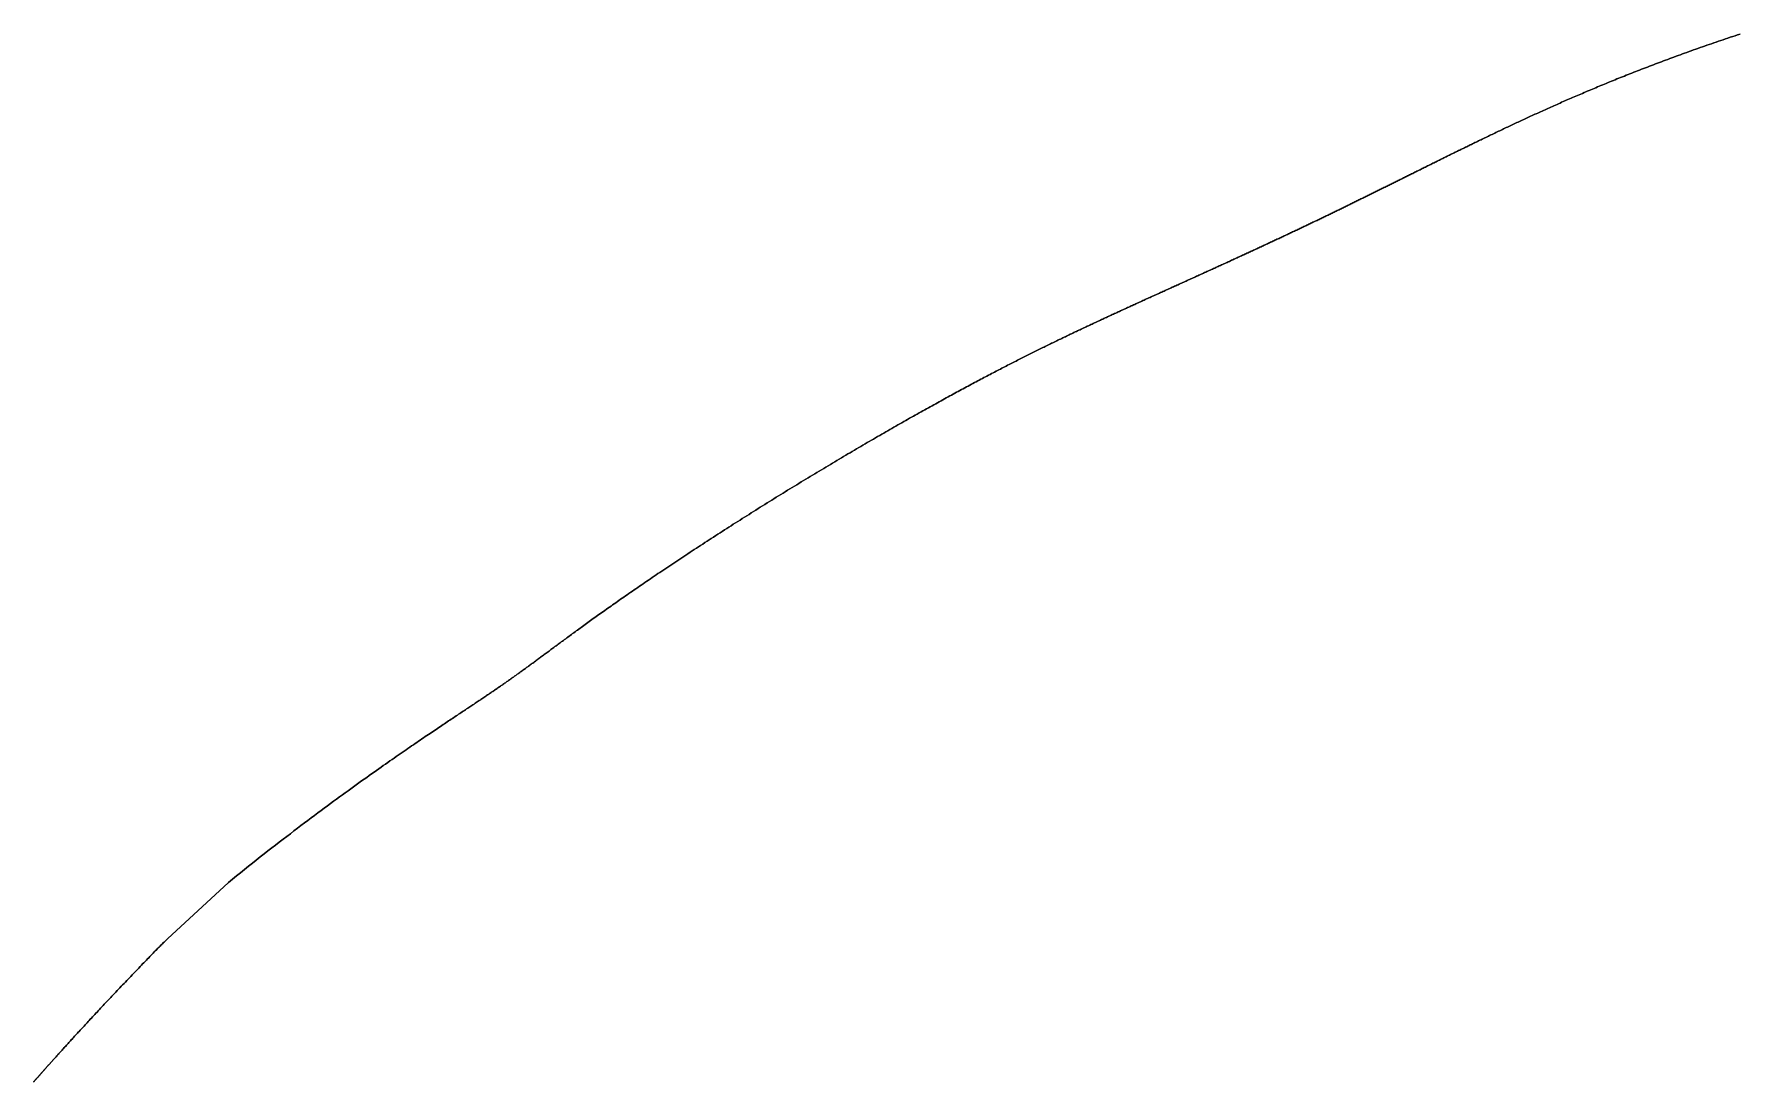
# Model space of a CAD drawing. Header units: inches. Extents: x 130170 to 284068, y 377793 to 804530.
# Drawn here: x 251331.8 to 251412.3, y 752866.7 to 752916.2 of the extents above; entities that cross this region are included whole.
import ezdxf

# ---------------------------------------------------------------- set-up
doc = ezdxf.new("R2010")
doc.units = ezdxf.units.IN
doc.header["$MEASUREMENT"] = 0
doc.layers.add('muni_il', color=7, linetype='Continuous')

msp = doc.modelspace()

# ---------------------------------------------------------------- linework, layer by layer
at = {"layer": 'muni_il'}
for points in [[(251412.357, 752916.158), (251412.242, 752916.12), (251412.127, 752916.082), (251412.013, 752916.044), (251411.9, 752916.006), (251411.787, 752915.968), (251411.674, 752915.931), (251411.562, 752915.893), (251411.451, 752915.855), (251411.34, 752915.817), (251411.23, 752915.78), (251411.121, 752915.742), (251411.011, 752915.704), (251410.903, 752915.667), (251410.795, 752915.629), (251410.687, 752915.592), (251410.58, 752915.555), (251410.474, 752915.517), (251410.368, 752915.48), (251410.263, 752915.443), (251410.158, 752915.406), (251410.053, 752915.368), (251409.95, 752915.331), (251409.846, 752915.294), (251409.743, 752915.257), (251409.641, 752915.22), (251409.54, 752915.183), (251409.438, 752915.147), (251409.338, 752915.11), (251409.237, 752915.073), (251409.138, 752915.036), (251409.039, 752915), (251408.94, 752914.963), (251408.842, 752914.927), (251408.744, 752914.891), (251408.647, 752914.854), (251408.551, 752914.818), (251408.454, 752914.782), (251408.359, 752914.746), (251408.264, 752914.709), (251408.169, 752914.673), (251408.075, 752914.637), (251407.981, 752914.602), (251407.888, 752914.566), (251407.795, 752914.53), (251407.703, 752914.494), (251407.611, 752914.459), (251407.52, 752914.423), (251407.429, 752914.388), (251407.339, 752914.352), (251407.249, 752914.317), (251407.16, 752914.282), (251407.071, 752914.247), (251406.982, 752914.212), (251406.894, 752914.176), (251406.806, 752914.142), (251406.719, 752914.107), (251406.633, 752914.072), (251406.546, 752914.037), (251406.46, 752914.002), (251406.375, 752913.968), (251406.29, 752913.933), (251406.206, 752913.899), (251406.122, 752913.864), (251406.038, 752913.83), (251405.955, 752913.796), (251405.872, 752913.762), (251405.79, 752913.728), (251405.708, 752913.694), (251405.626, 752913.66), (251405.545, 752913.626), (251405.464, 752913.592), (251405.384, 752913.559), (251405.304, 752913.525), (251405.224, 752913.491), (251405.145, 752913.458), (251405.067, 752913.425), (251404.988, 752913.391), (251404.91, 752913.358), (251404.833, 752913.325), (251404.755, 752913.292), (251404.679, 752913.259), (251404.602, 752913.226), (251404.526, 752913.193), (251404.45, 752913.161), (251404.375, 752913.128), (251404.3, 752913.095), (251404.225, 752913.063), (251404.151, 752913.03), (251404.077, 752912.998), (251404.004, 752912.966), (251403.93, 752912.934), (251403.857, 752912.901), (251403.785, 752912.869), (251403.713, 752912.837), (251403.641, 752912.806), (251403.569, 752912.774), (251403.498, 752912.742), (251403.427, 752912.71), (251403.357, 752912.679), (251403.286, 752912.647), (251403.216, 752912.616), (251403.147, 752912.585), (251403.077, 752912.553), (251403.009, 752912.522), (251402.94, 752912.491), (251402.871, 752912.46), (251402.803, 752912.429), (251402.736, 752912.398), (251402.668, 752912.368), (251402.601, 752912.337), (251402.534, 752912.306), (251402.467, 752912.276), (251402.401, 752912.245), (251402.335, 752912.215), (251402.269, 752912.184), (251402.204, 752912.154), (251402.139, 752912.124), (251402.074, 752912.094), (251402.009, 752912.064), (251401.945, 752912.034), (251401.88, 752912.004), (251401.817, 752911.974), (251401.753, 752911.944), (251401.69, 752911.915), (251401.626, 752911.885), (251401.564, 752911.856), (251401.501, 752911.826), (251401.439, 752911.797), (251401.376, 752911.768), (251401.315, 752911.738), (251401.253, 752911.709), (251401.192, 752911.68), (251401.13, 752911.651), (251401.069, 752911.622), (251401.009, 752911.593), (251400.948, 752911.564), (251400.888, 752911.536), (251400.828, 752911.507), (251400.768, 752911.478), (251400.708, 752911.45), (251400.649, 752911.421), (251400.59, 752911.393), (251400.531, 752911.365), (251400.472, 752911.337), (251400.413, 752911.308), (251400.355, 752911.28), (251400.297, 752911.252), (251400.239, 752911.224), (251400.181, 752911.196), (251400.123, 752911.168), (251400.066, 752911.141), (251400.009, 752911.113), (251399.952, 752911.085), (251399.895, 752911.058), (251399.838, 752911.03), (251399.782, 752911.003), (251399.725, 752910.975), (251399.669, 752910.948), (251399.613, 752910.921), (251399.558, 752910.894), (251399.502, 752910.866), (251399.447, 752910.839), (251399.391, 752910.812), (251399.336, 752910.785), (251399.281, 752910.758), (251399.226, 752910.731), (251399.172, 752910.705), (251399.117, 752910.678), (251399.063, 752910.651), (251399.009, 752910.625), (251398.955, 752910.598), (251398.901, 752910.572), (251398.847, 752910.545), (251398.794, 752910.519), (251398.74, 752910.493), (251398.687, 752910.466), (251398.634, 752910.44), (251398.581, 752910.414), (251398.528, 752910.388), (251398.475, 752910.362), (251398.422, 752910.336), (251398.37, 752910.31), (251398.318, 752910.284), (251398.265, 752910.258), (251398.213, 752910.232), (251398.161, 752910.206), (251398.109, 752910.181), (251398.058, 752910.155), (251398.006, 752910.13), (251397.954, 752910.104), (251397.903, 752910.079), (251397.852, 752910.053), (251397.801, 752910.028), (251397.75, 752910.002), (251397.699, 752909.977), (251397.648, 752909.952), (251397.597, 752909.927), (251397.546, 752909.902), (251397.496, 752909.877), (251397.445, 752909.851), (251397.395, 752909.826), (251397.345, 752909.801), (251397.295, 752909.777), (251397.245, 752909.752), (251397.195, 752909.727), (251397.145, 752909.702), (251397.095, 752909.677), (251397.045, 752909.653), (251396.996, 752909.628), (251396.946, 752909.603), (251396.897, 752909.579), (251396.847, 752909.554), (251396.798, 752909.53), (251396.749, 752909.505), (251396.7, 752909.481), (251396.651, 752909.456), (251396.602, 752909.432), (251396.553, 752909.408), (251396.504, 752909.383), (251396.455, 752909.359), (251396.407, 752909.335), (251396.358, 752909.311), (251396.309, 752909.287), (251396.261, 752909.262), (251396.212, 752909.238), (251396.164, 752909.214), (251396.116, 752909.19), (251396.067, 752909.166), (251396.019, 752909.143), (251395.971, 752909.119), (251395.923, 752909.095), (251395.875, 752909.071), (251395.827, 752909.047), (251395.779, 752909.023), (251395.731, 752909), (251395.683, 752908.976), (251395.635, 752908.952), (251395.588, 752908.928), (251395.54, 752908.905), (251395.492, 752908.881), (251395.445, 752908.858), (251395.397, 752908.834), (251395.35, 752908.81), (251395.302, 752908.787), (251395.255, 752908.763), (251395.207, 752908.74), (251395.16, 752908.717), (251395.112, 752908.693), (251395.065, 752908.67), (251395.018, 752908.646), (251394.97, 752908.623), (251394.923, 752908.6), (251394.876, 752908.576), (251394.829, 752908.553), (251394.781, 752908.53), (251394.734, 752908.507), (251394.687, 752908.483), (251394.64, 752908.46), (251394.593, 752908.437), (251394.546, 752908.414), (251394.498, 752908.39), (251394.452, 752908.367), (251394.404, 752908.344), (251394.357, 752908.321), (251394.31, 752908.298), (251394.263, 752908.275), (251394.216, 752908.252), (251394.169, 752908.229), (251394.122, 752908.206), (251394.075, 752908.183), (251394.028, 752908.16), (251393.981, 752908.137), (251393.934, 752908.114), (251393.887, 752908.091), (251393.84, 752908.068), (251393.793, 752908.045), (251393.746, 752908.022), (251393.699, 752907.999), (251393.652, 752907.976), (251393.605, 752907.953), (251393.558, 752907.93), (251393.511, 752907.907), (251393.464, 752907.885), (251393.417, 752907.862), (251393.37, 752907.839), (251393.323, 752907.816), (251393.275, 752907.793), (251393.228, 752907.77), (251393.181, 752907.747), (251393.134, 752907.724), (251393.087, 752907.702), (251393.04, 752907.679), (251392.992, 752907.656), (251392.945, 752907.633), (251392.898, 752907.61), (251392.85, 752907.587), (251392.803, 752907.565), (251392.756, 752907.542), (251392.708, 752907.519), (251392.661, 752907.496), (251392.614, 752907.473), (251392.566, 752907.45), (251392.519, 752907.427), (251392.471, 752907.405), (251392.424, 752907.382), (251392.376, 752907.359), (251392.328, 752907.336), (251392.281, 752907.313), (251392.233, 752907.29), (251392.185, 752907.268), (251392.137, 752907.245), (251392.089, 752907.222), (251392.042, 752907.199), (251391.994, 752907.176), (251391.946, 752907.153), (251391.898, 752907.13), (251391.85, 752907.107), (251391.802, 752907.084), (251391.753, 752907.062), (251391.705, 752907.038), (251391.657, 752907.016), (251391.609, 752906.993), (251391.56, 752906.97), (251391.512, 752906.947), (251391.464, 752906.924), (251391.415, 752906.901), (251391.367, 752906.878), (251391.318, 752906.855), (251391.269, 752906.832), (251391.221, 752906.809), (251391.172, 752906.786), (251391.123, 752906.763), (251391.074, 752906.74), (251391.025, 752906.717), (251390.976, 752906.693), (251390.927, 752906.67), (251390.878, 752906.647), (251390.829, 752906.624), (251390.78, 752906.601), (251390.731, 752906.578), (251390.681, 752906.555), (251390.632, 752906.532), (251390.582, 752906.508), (251390.533, 752906.485), (251390.483, 752906.462), (251390.434, 752906.439), (251390.384, 752906.415), (251390.334, 752906.392), (251390.284, 752906.369), (251390.234, 752906.346), (251390.184, 752906.322), (251390.134, 752906.299), (251390.084, 752906.276), (251390.034, 752906.252), (251389.984, 752906.229), (251389.933, 752906.205), (251389.883, 752906.182), (251389.833, 752906.158), (251389.782, 752906.135), (251389.731, 752906.112), (251389.681, 752906.088), (251389.63, 752906.064), (251389.579, 752906.041), (251389.528, 752906.017), (251389.478, 752905.994), (251389.427, 752905.97), (251389.375, 752905.946), (251389.324, 752905.923), (251389.273, 752905.899), (251389.222, 752905.876), (251389.171, 752905.852), (251389.119, 752905.828), (251389.068, 752905.804), (251389.016, 752905.781), (251388.964, 752905.757), (251388.913, 752905.733), (251388.861, 752905.709), (251388.809, 752905.685), (251388.757, 752905.661), (251388.705, 752905.638), (251388.653, 752905.614), (251388.601, 752905.59), (251388.549, 752905.566), (251388.497, 752905.542), (251388.445, 752905.518), (251388.392, 752905.494), (251388.34, 752905.47), (251388.287, 752905.446), (251388.235, 752905.422), (251388.182, 752905.398), (251388.129, 752905.374), (251388.077, 752905.349), (251388.024, 752905.325), (251387.971, 752905.301), (251387.918, 752905.277), (251387.865, 752905.253), (251387.812, 752905.228), (251387.759, 752905.204), (251387.706, 752905.18), (251387.652, 752905.156), (251387.599, 752905.131), (251387.546, 752905.107), (251387.492, 752905.083), (251387.439, 752905.058), (251387.385, 752905.034), (251387.332, 752905.009), (251387.278, 752904.985), (251387.224, 752904.961), (251387.171, 752904.936), (251387.117, 752904.912), (251387.063, 752904.887), (251387.009, 752904.863), (251386.955, 752904.838), (251386.901, 752904.814), (251386.847, 752904.789), (251386.793, 752904.764), (251386.739, 752904.74), (251386.685, 752904.715), (251386.63, 752904.691), (251386.576, 752904.666), (251386.522, 752904.641), (251386.467, 752904.617), (251386.413, 752904.592), (251386.358, 752904.567), (251386.304, 752904.542), (251386.249, 752904.518), (251386.195, 752904.493), (251386.14, 752904.468), (251386.085, 752904.443), (251386.031, 752904.419), (251385.976, 752904.394), (251385.921, 752904.369), (251385.866, 752904.344), (251385.812, 752904.319), (251385.757, 752904.294), (251385.702, 752904.269), (251385.647, 752904.244), (251385.592, 752904.219), (251385.537, 752904.195), (251385.482, 752904.17), (251385.427, 752904.145), (251385.372, 752904.12), (251385.317, 752904.095), (251385.261, 752904.07), (251385.206, 752904.045), (251385.151, 752904.02), (251385.096, 752903.995), (251385.041, 752903.969), (251384.985, 752903.944), (251384.93, 752903.919), (251384.875, 752903.894), (251384.82, 752903.869), (251384.764, 752903.844), (251384.709, 752903.819), (251384.653, 752903.794), (251384.598, 752903.769), (251384.543, 752903.743), (251384.487, 752903.718), (251384.432, 752903.693), (251384.376, 752903.668), (251384.321, 752903.643), (251384.265, 752903.617), (251384.21, 752903.592), (251384.154, 752903.567), (251384.099, 752903.541), (251384.043, 752903.516), (251383.988, 752903.491), (251383.932, 752903.466), (251383.877, 752903.44), (251383.821, 752903.415), (251383.765, 752903.389), (251383.71, 752903.364), (251383.654, 752903.339), (251383.598, 752903.313), (251383.543, 752903.288), (251383.487, 752903.262), (251383.431, 752903.237), (251383.375, 752903.211), (251383.32, 752903.186), (251383.264, 752903.16), (251383.208, 752903.135), (251383.152, 752903.109), (251383.097, 752903.083), (251383.041, 752903.058), (251382.985, 752903.032), (251382.929, 752903.006), (251382.873, 752902.981), (251382.817, 752902.955), (251382.762, 752902.929), (251382.706, 752902.903), (251382.65, 752902.878), (251382.594, 752902.852), (251382.538, 752902.826), (251382.482, 752902.8), (251382.425, 752902.774), (251382.369, 752902.748), (251382.313, 752902.722), (251382.257, 752902.696), (251382.201, 752902.67), (251382.145, 752902.644), (251382.088, 752902.618), (251382.032, 752902.591), (251381.976, 752902.565), (251381.919, 752902.539), (251381.863, 752902.513), (251381.807, 752902.486), (251381.75, 752902.46), (251381.693, 752902.433), (251381.637, 752902.407), (251381.58, 752902.38), (251381.523, 752902.354), (251381.467, 752902.327), (251381.41, 752902.3), (251381.353, 752902.273), (251381.296, 752902.247), (251381.239, 752902.22), (251381.182, 752902.193), (251381.124, 752902.166), (251381.067, 752902.139), (251381.01, 752902.112), (251380.953, 752902.084), (251380.895, 752902.057), (251380.837, 752902.03), (251380.78, 752902.002), (251380.722, 752901.975), (251380.664, 752901.947), (251380.606, 752901.919), (251380.548, 752901.891), (251380.49, 752901.863), (251380.431, 752901.835), (251380.373, 752901.807), (251380.314, 752901.779), (251380.256, 752901.751), (251380.197, 752901.723), (251380.138, 752901.694), (251380.079, 752901.666), (251380.02, 752901.637), (251379.96, 752901.608), (251379.901, 752901.579), (251379.841, 752901.55), (251379.781, 752901.521), (251379.721, 752901.492), (251379.661, 752901.462), (251379.601, 752901.433), (251379.541, 752901.403), (251379.48, 752901.374), (251379.419, 752901.344), (251379.358, 752901.314), (251379.297, 752901.283), (251379.236, 752901.253), (251379.174, 752901.223), (251379.112, 752901.192), (251379.05, 752901.161), (251378.988, 752901.13), (251378.926, 752901.099), (251378.863, 752901.068), (251378.8, 752901.037), (251378.737, 752901.005), (251378.674, 752900.973), (251378.61, 752900.941), (251378.546, 752900.909), (251378.482, 752900.877), (251378.418, 752900.845), (251378.353, 752900.812), (251378.289, 752900.779), (251378.223, 752900.746), (251378.158, 752900.713), (251378.092, 752900.68), (251378.026, 752900.646), (251377.96, 752900.612), (251377.894, 752900.578), (251377.827, 752900.544), (251377.76, 752900.51), (251377.692, 752900.475), (251377.625, 752900.44), (251377.557, 752900.405), (251377.488, 752900.37), (251377.42, 752900.334), (251377.351, 752900.299), (251377.281, 752900.263), (251377.212, 752900.226), (251377.142, 752900.19), (251377.071, 752900.153), (251377, 752900.116), (251376.929, 752900.079), (251376.858, 752900.042), (251376.786, 752900.004), (251376.714, 752899.966), (251376.641, 752899.928), (251376.569, 752899.889), (251376.495, 752899.851), (251376.422, 752899.812), (251376.348, 752899.772), (251376.273, 752899.733), (251376.198, 752899.693), (251376.123, 752899.653), (251376.047, 752899.612), (251375.971, 752899.572), (251375.895, 752899.531), (251375.818, 752899.489), (251375.741, 752899.448), (251375.663, 752899.406), (251375.585, 752899.364), (251375.506, 752899.322), (251375.427, 752899.279), (251375.348, 752899.236), (251375.268, 752899.193), (251375.188, 752899.149), (251375.107, 752899.105), (251375.026, 752899.061), (251374.945, 752899.016), (251374.863, 752898.971), (251374.78, 752898.926), (251374.698, 752898.881), (251374.614, 752898.835), (251374.53, 752898.789), (251374.446, 752898.742), (251374.362, 752898.696), (251374.277, 752898.649), (251374.191, 752898.601), (251374.105, 752898.554), (251374.019, 752898.505), (251373.932, 752898.457), (251373.845, 752898.408), (251373.757, 752898.359), (251373.669, 752898.31), (251373.58, 752898.26), (251373.491, 752898.21), (251373.401, 752898.16), (251373.311, 752898.109), (251373.221, 752898.058), (251373.13, 752898.007), (251373.039, 752897.956), (251372.947, 752897.904), (251372.855, 752897.851), (251372.763, 752897.799), (251372.67, 752897.746), (251372.576, 752897.693), (251372.482, 752897.639), (251372.388, 752897.585), (251372.293, 752897.531), (251372.198, 752897.477), (251372.103, 752897.422), (251372.007, 752897.367), (251371.91, 752897.311), (251371.814, 752897.255), (251371.717, 752897.199), (251371.619, 752897.143), (251371.521, 752897.086), (251371.423, 752897.029), (251371.324, 752896.972), (251371.225, 752896.914), (251371.126, 752896.856), (251371.026, 752896.798), (251370.926, 752896.74), (251370.826, 752896.681), (251370.725, 752896.622), (251370.624, 752896.563), (251370.522, 752896.503), (251370.421, 752896.443), (251370.319, 752896.383), (251370.216, 752896.323), (251370.114, 752896.262), (251370.011, 752896.201), (251369.908, 752896.14), (251369.804, 752896.078), (251369.7, 752896.016), (251369.596, 752895.954), (251369.492, 752895.892), (251369.388, 752895.83), (251369.283, 752895.767), (251369.178, 752895.704), (251369.072, 752895.641), (251368.967, 752895.578), (251368.861, 752895.514), (251368.756, 752895.45), (251368.65, 752895.387), (251368.544, 752895.322), (251368.437, 752895.258), (251368.331, 752895.193), (251368.224, 752895.129), (251368.118, 752895.064), (251368.011, 752894.999), (251367.904, 752894.934), (251367.797, 752894.868), (251367.689, 752894.803), (251367.582, 752894.737), (251367.475, 752894.671), (251367.368, 752894.605), (251367.26, 752894.539), (251367.153, 752894.473), (251367.045, 752894.407), (251366.938, 752894.34), (251366.83, 752894.274), (251366.723, 752894.207), (251366.615, 752894.14), (251366.508, 752894.074), (251366.401, 752894.007), (251366.293, 752893.94), (251366.186, 752893.873), (251366.079, 752893.806), (251365.972, 752893.739), (251365.865, 752893.672), (251365.758, 752893.604), (251365.651, 752893.537), (251365.545, 752893.47), (251365.438, 752893.403), (251365.332, 752893.336), (251365.226, 752893.269), (251365.12, 752893.201), (251365.014, 752893.134), (251364.909, 752893.067), (251364.803, 752893), (251364.698, 752892.933), (251364.593, 752892.866), (251364.489, 752892.799), (251364.384, 752892.732), (251364.28, 752892.665), (251364.176, 752892.598), (251364.073, 752892.532), (251363.97, 752892.465), (251363.867, 752892.399), (251363.764, 752892.332), (251363.662, 752892.266), (251363.56, 752892.2), (251363.459, 752892.134), (251363.358, 752892.068), (251363.257, 752892.002), (251363.156, 752891.937), (251363.057, 752891.872), (251362.957, 752891.806), (251362.858, 752891.741), (251362.759, 752891.676), (251362.661, 752891.612), (251362.563, 752891.547), (251362.466, 752891.483), (251362.369, 752891.419), (251362.272, 752891.355), (251362.176, 752891.291), (251362.081, 752891.228), (251361.986, 752891.164), (251361.891, 752891.101), (251361.798, 752891.039), (251361.704, 752890.976), (251361.611, 752890.914), (251361.519, 752890.852), (251361.427, 752890.79), (251361.336, 752890.729), (251361.245, 752890.668), (251361.155, 752890.607), (251361.065, 752890.546), (251360.977, 752890.486), (251360.888, 752890.426), (251360.8, 752890.366), (251360.713, 752890.307), (251360.627, 752890.247), (251360.541, 752890.189), (251360.455, 752890.13), (251360.37, 752890.072), (251360.286, 752890.014), (251360.203, 752889.957), (251360.12, 752889.9), (251360.037, 752889.843), (251359.956, 752889.786), (251359.875, 752889.73), (251359.794, 752889.674), (251359.714, 752889.619), (251359.635, 752889.564), (251359.557, 752889.509), (251359.479, 752889.455), (251359.402, 752889.401), (251359.325, 752889.347), (251359.249, 752889.294), (251359.174, 752889.241), (251359.099, 752889.189), (251359.026, 752889.137), (251358.952, 752889.085), (251358.88, 752889.034), (251358.808, 752888.983), (251358.736, 752888.932), (251358.666, 752888.882), (251358.595, 752888.832), (251358.526, 752888.783), (251358.457, 752888.734), (251358.389, 752888.685), (251358.322, 752888.637), (251358.255, 752888.589), (251358.189, 752888.542), (251358.123, 752888.495), (251358.058, 752888.448), (251357.994, 752888.402), (251357.93, 752888.356), (251357.867, 752888.31), (251357.805, 752888.265), (251357.743, 752888.22), (251357.681, 752888.176), (251357.621, 752888.132), (251357.561, 752888.088), (251357.501, 752888.045), (251357.442, 752888.002), (251357.384, 752887.96), (251357.326, 752887.918), (251357.269, 752887.876), (251357.213, 752887.835), (251357.157, 752887.794), (251357.101, 752887.753), (251357.046, 752887.713), (251356.992, 752887.673), (251356.938, 752887.633), (251356.885, 752887.594), (251356.832, 752887.555), (251356.78, 752887.517), (251356.728, 752887.479), (251356.677, 752887.441), (251356.626, 752887.404), (251356.576, 752887.366), (251356.526, 752887.33), (251356.477, 752887.293), (251356.428, 752887.257), (251356.379, 752887.221), (251356.332, 752887.186), (251356.284, 752887.151), (251356.237, 752887.116), (251356.19, 752887.081), (251356.144, 752887.047), (251356.098, 752887.013), (251356.053, 752886.979), (251356.008, 752886.946), (251355.963, 752886.913), (251355.919, 752886.88), (251355.875, 752886.848), (251355.831, 752886.815), (251355.788, 752886.783), (251355.745, 752886.751), (251355.702, 752886.72), (251355.66, 752886.689), (251355.618, 752886.658), (251355.576, 752886.627), (251355.535, 752886.596), (251355.494, 752886.566), (251355.453, 752886.536), (251355.412, 752886.506), (251355.372, 752886.476), (251355.332, 752886.447), (251355.292, 752886.417), (251355.252, 752886.388), (251355.212, 752886.359), (251355.173, 752886.33), (251355.134, 752886.302), (251355.095, 752886.273), (251355.056, 752886.245), (251355.018, 752886.217), (251354.979, 752886.189), (251354.941, 752886.161), (251354.902, 752886.133), (251354.864, 752886.106), (251354.826, 752886.078), (251354.788, 752886.051), (251354.751, 752886.023), (251354.713, 752885.996), (251354.675, 752885.969), (251354.638, 752885.942), (251354.6, 752885.915), (251354.562, 752885.888), (251354.525, 752885.861), (251354.487, 752885.834), (251354.45, 752885.808), (251354.412, 752885.781), (251354.375, 752885.755), (251354.337, 752885.728), (251354.3, 752885.701), (251354.262, 752885.675), (251354.224, 752885.648), (251354.186, 752885.622), (251354.149, 752885.595), (251354.111, 752885.568), (251354.073, 752885.542), (251354.035, 752885.515), (251353.996, 752885.489), (251353.958, 752885.462), (251353.919, 752885.435), (251353.881, 752885.408), (251353.842, 752885.381), (251353.803, 752885.354), (251353.764, 752885.327), (251353.724, 752885.3), (251353.685, 752885.273), (251353.645, 752885.246), (251353.605, 752885.218), (251353.565, 752885.191), (251353.525, 752885.163), (251353.484, 752885.136), (251353.443, 752885.108), (251353.402, 752885.08), (251353.36, 752885.051), (251353.318, 752885.023), (251353.276, 752884.995), (251353.234, 752884.966), (251353.191, 752884.937), (251353.148, 752884.908), (251353.105, 752884.879), (251353.061, 752884.849), (251353.017, 752884.82), (251352.973, 752884.79), (251352.928, 752884.76), (251352.883, 752884.729), (251352.837, 752884.699), (251352.791, 752884.668), (251352.745, 752884.637), (251352.698, 752884.605), (251352.65, 752884.574), (251352.603, 752884.542), (251352.554, 752884.51), (251352.506, 752884.477), (251352.457, 752884.444), (251352.407, 752884.411), (251352.357, 752884.378), (251352.306, 752884.344), (251352.255, 752884.31), (251352.203, 752884.275), (251352.15, 752884.24), (251352.098, 752884.205), (251352.044, 752884.169), (251351.99, 752884.133), (251351.935, 752884.097), (251351.88, 752884.06), (251351.824, 752884.023), (251351.767, 752883.985), (251351.71, 752883.947), (251351.652, 752883.908), (251351.594, 752883.869), (251351.534, 752883.83), (251351.474, 752883.789), (251351.413, 752883.749), (251351.352, 752883.708), (251351.29, 752883.666), (251351.227, 752883.624), (251351.163, 752883.581), (251351.098, 752883.538), (251351.032, 752883.494), (251350.966, 752883.45), (251350.899, 752883.404), (251350.831, 752883.359), (251350.762, 752883.312), (251350.692, 752883.265), (251350.621, 752883.217), (251350.549, 752883.169), (251350.476, 752883.12), (251350.403, 752883.07), (251350.328, 752883.02), (251350.252, 752882.968), (251350.175, 752882.916), (251350.097, 752882.863), (251350.018, 752882.809), (251349.938, 752882.755), (251349.856, 752882.699), (251349.774, 752882.643), (251349.69, 752882.585), (251349.605, 752882.527), (251349.519, 752882.468), (251349.431, 752882.408), (251349.342, 752882.347), (251349.252, 752882.285), (251349.16, 752882.221), (251349.067, 752882.157), (251348.973, 752882.092), (251348.877, 752882.025), (251348.78, 752881.957), (251348.681, 752881.889), (251348.58, 752881.819), (251348.478, 752881.747), (251348.375, 752881.675), (251348.27, 752881.601), (251348.163, 752881.526), (251348.054, 752881.449), (251347.944, 752881.371), (251347.832, 752881.292), (251347.718, 752881.211), (251347.602, 752881.129), (251347.485, 752881.045), (251347.365, 752880.96), (251347.244, 752880.873), (251347.12, 752880.785), (251346.995, 752880.695), (251346.868, 752880.603), (251346.739, 752880.51), (251346.608, 752880.415), (251346.474, 752880.318), (251346.339, 752880.219), (251346.201, 752880.119), (251346.061, 752880.017), (251345.919, 752879.913), (251345.775, 752879.807), (251345.629, 752879.699), (251345.481, 752879.59), (251345.33, 752879.478), (251345.178, 752879.364), (251345.023, 752879.249), (251344.865, 752879.132), (251344.706, 752879.012), (251344.545, 752878.891), (251344.381, 752878.767), (251344.215, 752878.642), (251344.048, 752878.515), (251343.878, 752878.385), (251343.706, 752878.254), (251343.533, 752878.121), (251343.357, 752877.986), (251343.18, 752877.849), (251343.001, 752877.71), (251342.82, 752877.57), (251342.638, 752877.428), (251342.455, 752877.284), (251342.27, 752877.138), (251342.085, 752876.991), (251341.898, 752876.843), (251341.711, 752876.693), (251341.523, 752876.542), (251341.335, 752876.39), (251341.147, 752876.237), (251340.959, 752876.083), (251338.076, 752873.418), (251338.013, 752873.357), (251337.98, 752873.325), (251337.947, 752873.292), (251337.912, 752873.258), (251337.877, 752873.224), (251337.841, 752873.187), (251337.803, 752873.15), (251337.764, 752873.111), (251337.723, 752873.07), (251337.682, 752873.028), (251337.638, 752872.985), (251337.594, 752872.94), (251337.548, 752872.893), (251337.5, 752872.845), (251337.452, 752872.796), (251337.402, 752872.745), (251337.35, 752872.692), (251337.298, 752872.638), (251337.244, 752872.583), (251337.189, 752872.527), (251337.134, 752872.469), (251337.077, 752872.411), (251337.019, 752872.351), (251336.96, 752872.29), (251336.901, 752872.229), (251336.841, 752872.166), (251336.78, 752872.103), (251336.719, 752872.039), (251336.657, 752871.975), (251336.594, 752871.909), (251336.531, 752871.844), (251336.468, 752871.778), (251336.405, 752871.711), (251336.341, 752871.644), (251336.277, 752871.577), (251336.213, 752871.51), (251336.149, 752871.443), (251336.085, 752871.375), (251336.021, 752871.308), (251335.957, 752871.24), (251335.893, 752871.173), (251335.829, 752871.106), (251335.766, 752871.039), (251335.702, 752870.972), (251335.639, 752870.905), (251335.577, 752870.839), (251335.515, 752870.773), (251335.453, 752870.707), (251335.391, 752870.642), (251335.33, 752870.577), (251335.27, 752870.513), (251335.21, 752870.449), (251335.15, 752870.386), (251335.091, 752870.323), (251335.033, 752870.26), (251334.975, 752870.198), (251334.917, 752870.137), (251334.861, 752870.077), (251334.804, 752870.017), (251334.749, 752869.957), (251334.694, 752869.899), (251334.64, 752869.841), (251334.586, 752869.783), (251334.533, 752869.726), (251334.481, 752869.67), (251334.429, 752869.615), (251334.378, 752869.56), (251334.328, 752869.505), (251334.278, 752869.452), (251334.229, 752869.399), (251334.181, 752869.347), (251334.133, 752869.295), (251334.086, 752869.245), (251334.039, 752869.194), (251333.993, 752869.145), (251333.948, 752869.096), (251333.904, 752869.047), (251333.86, 752869), (251333.816, 752868.953), (251333.773, 752868.906), (251333.731, 752868.86), (251333.689, 752868.815), (251333.648, 752868.77), (251333.608, 752868.726), (251333.568, 752868.683), (251333.529, 752868.64), (251333.49, 752868.598), (251333.452, 752868.556), (251333.414, 752868.514), (251333.377, 752868.474), (251333.34, 752868.433), (251333.303, 752868.394), (251333.268, 752868.354), (251333.232, 752868.316), (251333.197, 752868.277), (251333.163, 752868.239), (251333.129, 752868.202), (251333.095, 752868.165), (251333.062, 752868.128), (251333.029, 752868.092), (251332.997, 752868.057), (251332.965, 752868.021), (251332.934, 752867.986), (251332.902, 752867.952), (251332.871, 752867.918), (251332.841, 752867.884), (251332.811, 752867.85), (251332.781, 752867.817), (251332.751, 752867.784), (251332.722, 752867.751), (251332.693, 752867.719), (251332.664, 752867.687), (251332.636, 752867.656), (251332.608, 752867.624), (251332.58, 752867.593), (251332.552, 752867.562), (251332.525, 752867.531), (251332.497, 752867.501), (251332.47, 752867.471), (251332.444, 752867.441), (251332.417, 752867.411), (251332.391, 752867.381), (251332.365, 752867.352), (251332.339, 752867.323), (251332.313, 752867.294), (251332.287, 752867.265), (251332.262, 752867.236), (251332.236, 752867.207), (251332.211, 752867.179), (251332.186, 752867.151), (251332.161, 752867.123), (251332.136, 752867.094), (251332.112, 752867.067), (251332.087, 752867.039), (251332.063, 752867.011), (251332.038, 752866.983), (251332.014, 752866.956), (251331.99, 752866.928), (251331.966, 752866.901), (251331.942, 752866.874), (251331.918, 752866.846), (251331.894, 752866.819), (251331.87, 752866.792), (251331.847, 752866.765), (251331.823, 752866.738), (251331.799, 752866.711), (251331.776, 752866.684), (251331.752, 752866.657)], [(251331.752, 752866.657), (251331.776, 752866.684), (251331.799, 752866.711), (251331.823, 752866.738), (251331.847, 752866.765), (251331.87, 752866.792), (251331.894, 752866.819), (251331.918, 752866.846), (251331.942, 752866.874), (251331.966, 752866.901), (251331.99, 752866.928), (251332.014, 752866.956), (251332.038, 752866.983), (251332.063, 752867.011), (251332.087, 752867.039), (251332.112, 752867.067), (251332.136, 752867.094), (251332.161, 752867.123), (251332.186, 752867.151), (251332.211, 752867.179), (251332.236, 752867.207), (251332.262, 752867.236), (251332.287, 752867.265), (251332.313, 752867.294), (251332.339, 752867.323), (251332.365, 752867.352), (251332.391, 752867.381), (251332.417, 752867.411), (251332.444, 752867.441), (251332.47, 752867.471), (251332.497, 752867.501), (251332.525, 752867.531), (251332.552, 752867.562), (251332.58, 752867.593), (251332.608, 752867.624), (251332.636, 752867.656), (251332.664, 752867.687), (251332.693, 752867.719), (251332.722, 752867.751), (251332.751, 752867.784), (251332.781, 752867.817), (251332.811, 752867.85), (251332.841, 752867.884), (251332.871, 752867.918), (251332.902, 752867.952), (251332.934, 752867.986), (251332.965, 752868.021), (251332.997, 752868.057), (251333.029, 752868.092), (251333.062, 752868.128), (251333.095, 752868.165), (251333.129, 752868.202), (251333.163, 752868.239), (251333.197, 752868.277), (251333.232, 752868.316), (251333.268, 752868.354), (251333.303, 752868.394), (251333.34, 752868.433), (251333.377, 752868.474), (251333.414, 752868.514), (251333.452, 752868.556), (251333.49, 752868.598), (251333.529, 752868.64), (251333.568, 752868.683), (251333.608, 752868.726), (251333.648, 752868.77), (251333.689, 752868.815), (251333.731, 752868.86), (251333.773, 752868.906), (251333.816, 752868.953), (251333.86, 752869), (251333.904, 752869.047), (251333.948, 752869.096), (251333.993, 752869.145), (251334.039, 752869.194), (251334.086, 752869.245), (251334.133, 752869.295), (251334.181, 752869.347), (251334.229, 752869.399), (251334.278, 752869.452), (251334.328, 752869.505), (251334.378, 752869.56), (251334.429, 752869.615), (251334.481, 752869.67), (251334.533, 752869.726), (251334.586, 752869.783), (251334.64, 752869.841), (251334.694, 752869.899), (251334.749, 752869.957), (251334.804, 752870.017), (251334.861, 752870.077), (251334.917, 752870.137), (251334.975, 752870.198), (251335.033, 752870.26), (251335.091, 752870.323), (251335.15, 752870.386), (251335.21, 752870.449), (251335.27, 752870.513), (251335.33, 752870.577), (251335.391, 752870.642), (251335.453, 752870.707), (251335.515, 752870.773), (251335.577, 752870.839), (251335.639, 752870.905), (251335.702, 752870.972), (251335.766, 752871.039), (251335.829, 752871.106), (251335.893, 752871.173), (251335.957, 752871.24), (251336.021, 752871.308), (251336.085, 752871.375), (251336.149, 752871.443), (251336.213, 752871.51), (251336.277, 752871.577), (251336.341, 752871.644), (251336.405, 752871.711), (251336.468, 752871.778), (251336.531, 752871.844), (251336.594, 752871.909), (251336.657, 752871.975), (251336.719, 752872.039), (251336.78, 752872.103), (251336.841, 752872.166), (251336.901, 752872.229), (251336.96, 752872.29), (251337.019, 752872.351), (251337.077, 752872.411), (251337.134, 752872.469), (251337.189, 752872.527), (251337.244, 752872.583), (251337.298, 752872.638), (251337.35, 752872.692), (251337.402, 752872.745), (251337.452, 752872.796), (251337.5, 752872.845), (251337.548, 752872.893), (251337.594, 752872.94), (251337.638, 752872.985), (251337.682, 752873.028), (251337.723, 752873.07), (251337.764, 752873.111), (251337.803, 752873.15), (251337.841, 752873.187), (251337.877, 752873.224), (251337.912, 752873.258), (251337.947, 752873.292), (251337.98, 752873.325), (251338.013, 752873.357), (251338.076, 752873.418), (251340.959, 752876.083), (251341.147, 752876.237), (251341.335, 752876.39), (251341.523, 752876.542), (251341.711, 752876.693), (251341.898, 752876.843), (251342.085, 752876.991), (251342.27, 752877.138), (251342.455, 752877.284), (251342.638, 752877.428), (251342.82, 752877.57), (251343.001, 752877.71), (251343.18, 752877.849), (251343.357, 752877.986), (251343.533, 752878.121), (251343.706, 752878.254), (251343.878, 752878.385), (251344.048, 752878.515), (251344.215, 752878.642), (251344.381, 752878.767), (251344.545, 752878.891), (251344.706, 752879.012), (251344.865, 752879.132), (251345.023, 752879.249), (251345.178, 752879.364), (251345.33, 752879.478), (251345.481, 752879.59), (251345.629, 752879.699), (251345.775, 752879.807), (251345.919, 752879.913), (251346.061, 752880.017), (251346.201, 752880.119), (251346.339, 752880.219), (251346.474, 752880.318), (251346.608, 752880.415), (251346.739, 752880.51), (251346.868, 752880.603), (251346.995, 752880.695), (251347.12, 752880.785), (251347.244, 752880.873), (251347.365, 752880.96), (251347.485, 752881.045), (251347.602, 752881.129), (251347.718, 752881.211), (251347.832, 752881.292), (251347.944, 752881.371), (251348.054, 752881.449), (251348.163, 752881.526), (251348.27, 752881.601), (251348.375, 752881.675), (251348.478, 752881.747), (251348.58, 752881.819), (251348.681, 752881.889), (251348.78, 752881.957), (251348.877, 752882.025), (251348.973, 752882.092), (251349.067, 752882.157), (251349.16, 752882.221), (251349.252, 752882.285), (251349.342, 752882.347), (251349.431, 752882.408), (251349.519, 752882.468), (251349.605, 752882.527), (251349.69, 752882.585), (251349.774, 752882.643), (251349.856, 752882.699), (251349.938, 752882.755), (251350.018, 752882.809), (251350.097, 752882.863), (251350.175, 752882.916), (251350.252, 752882.968), (251350.328, 752883.02), (251350.403, 752883.07), (251350.476, 752883.12), (251350.549, 752883.169), (251350.621, 752883.217), (251350.692, 752883.265), (251350.762, 752883.312), (251350.831, 752883.359), (251350.899, 752883.404), (251350.966, 752883.45), (251351.032, 752883.494), (251351.098, 752883.538), (251351.163, 752883.581), (251351.227, 752883.624), (251351.29, 752883.666), (251351.352, 752883.708), (251351.413, 752883.749), (251351.474, 752883.789), (251351.534, 752883.83), (251351.594, 752883.869), (251351.652, 752883.908), (251351.71, 752883.947), (251351.767, 752883.985), (251351.824, 752884.023), (251351.88, 752884.06), (251351.935, 752884.097), (251351.99, 752884.133), (251352.044, 752884.169), (251352.098, 752884.205), (251352.15, 752884.24), (251352.203, 752884.275), (251352.255, 752884.31), (251352.306, 752884.344), (251352.357, 752884.378), (251352.407, 752884.411), (251352.457, 752884.444), (251352.506, 752884.477), (251352.554, 752884.51), (251352.603, 752884.542), (251352.65, 752884.574), (251352.698, 752884.605), (251352.745, 752884.637), (251352.791, 752884.668), (251352.837, 752884.699), (251352.883, 752884.729), (251352.928, 752884.76), (251352.973, 752884.79), (251353.017, 752884.82), (251353.061, 752884.849), (251353.105, 752884.879), (251353.148, 752884.908), (251353.191, 752884.937), (251353.234, 752884.966), (251353.276, 752884.995), (251353.318, 752885.023), (251353.36, 752885.051), (251353.402, 752885.08), (251353.443, 752885.108), (251353.484, 752885.136), (251353.525, 752885.163), (251353.565, 752885.191), (251353.605, 752885.218), (251353.645, 752885.246), (251353.685, 752885.273), (251353.724, 752885.3), (251353.764, 752885.327), (251353.803, 752885.354), (251353.842, 752885.381), (251353.881, 752885.408), (251353.919, 752885.435), (251353.958, 752885.462), (251353.996, 752885.489), (251354.035, 752885.515), (251354.073, 752885.542), (251354.111, 752885.568), (251354.149, 752885.595), (251354.186, 752885.622), (251354.224, 752885.648), (251354.262, 752885.675), (251354.3, 752885.701), (251354.337, 752885.728), (251354.375, 752885.755), (251354.412, 752885.781), (251354.45, 752885.808), (251354.487, 752885.834), (251354.525, 752885.861), (251354.562, 752885.888), (251354.6, 752885.915), (251354.638, 752885.942), (251354.675, 752885.969), (251354.713, 752885.996), (251354.751, 752886.023), (251354.788, 752886.051), (251354.826, 752886.078), (251354.864, 752886.106), (251354.902, 752886.133), (251354.941, 752886.161), (251354.979, 752886.189), (251355.018, 752886.217), (251355.056, 752886.245), (251355.095, 752886.273), (251355.134, 752886.302), (251355.173, 752886.33), (251355.212, 752886.359), (251355.252, 752886.388), (251355.292, 752886.417), (251355.332, 752886.447), (251355.372, 752886.476), (251355.412, 752886.506), (251355.453, 752886.536), (251355.494, 752886.566), (251355.535, 752886.596), (251355.576, 752886.627), (251355.618, 752886.658), (251355.66, 752886.689), (251355.702, 752886.72), (251355.745, 752886.751), (251355.788, 752886.783), (251355.831, 752886.815), (251355.875, 752886.848), (251355.919, 752886.88), (251355.963, 752886.913), (251356.008, 752886.946), (251356.053, 752886.979), (251356.098, 752887.013), (251356.144, 752887.047), (251356.19, 752887.081), (251356.237, 752887.116), (251356.284, 752887.151), (251356.332, 752887.186), (251356.379, 752887.221), (251356.428, 752887.257), (251356.477, 752887.293), (251356.526, 752887.33), (251356.576, 752887.366), (251356.626, 752887.404), (251356.677, 752887.441), (251356.728, 752887.479), (251356.78, 752887.517), (251356.832, 752887.555), (251356.885, 752887.594), (251356.938, 752887.633), (251356.992, 752887.673), (251357.046, 752887.713), (251357.101, 752887.753), (251357.157, 752887.794), (251357.213, 752887.835), (251357.269, 752887.876), (251357.326, 752887.918), (251357.384, 752887.96), (251357.442, 752888.002), (251357.501, 752888.045), (251357.561, 752888.088), (251357.621, 752888.132), (251357.681, 752888.176), (251357.743, 752888.22), (251357.805, 752888.265), (251357.867, 752888.31), (251357.93, 752888.356), (251357.994, 752888.402), (251358.058, 752888.448), (251358.123, 752888.495), (251358.189, 752888.542), (251358.255, 752888.589), (251358.322, 752888.637), (251358.389, 752888.685), (251358.457, 752888.734), (251358.526, 752888.783), (251358.595, 752888.832), (251358.666, 752888.882), (251358.736, 752888.932), (251358.808, 752888.983), (251358.88, 752889.034), (251358.952, 752889.085), (251359.026, 752889.137), (251359.099, 752889.189), (251359.174, 752889.241), (251359.249, 752889.294), (251359.325, 752889.347), (251359.402, 752889.401), (251359.479, 752889.455), (251359.557, 752889.509), (251359.635, 752889.564), (251359.714, 752889.619), (251359.794, 752889.674), (251359.875, 752889.73), (251359.956, 752889.786), (251360.037, 752889.843), (251360.12, 752889.9), (251360.203, 752889.957), (251360.286, 752890.014), (251360.37, 752890.072), (251360.455, 752890.13), (251360.541, 752890.189), (251360.627, 752890.247), (251360.713, 752890.307), (251360.8, 752890.366), (251360.888, 752890.426), (251360.977, 752890.486), (251361.065, 752890.546), (251361.155, 752890.607), (251361.245, 752890.668), (251361.336, 752890.729), (251361.427, 752890.79), (251361.519, 752890.852), (251361.611, 752890.914), (251361.704, 752890.976), (251361.798, 752891.039), (251361.891, 752891.101), (251361.986, 752891.164), (251362.081, 752891.228), (251362.176, 752891.291), (251362.272, 752891.355), (251362.369, 752891.419), (251362.466, 752891.483), (251362.563, 752891.547), (251362.661, 752891.612), (251362.759, 752891.676), (251362.858, 752891.741), (251362.957, 752891.806), (251363.057, 752891.872), (251363.156, 752891.937), (251363.257, 752892.002), (251363.358, 752892.068), (251363.459, 752892.134), (251363.56, 752892.2), (251363.662, 752892.266), (251363.764, 752892.332), (251363.867, 752892.399), (251363.97, 752892.465), (251364.073, 752892.532), (251364.176, 752892.598), (251364.28, 752892.665), (251364.384, 752892.732), (251364.489, 752892.799), (251364.593, 752892.866), (251364.698, 752892.933), (251364.803, 752893), (251364.909, 752893.067), (251365.014, 752893.134), (251365.12, 752893.201), (251365.226, 752893.269), (251365.332, 752893.336), (251365.438, 752893.403), (251365.545, 752893.47), (251365.651, 752893.537), (251365.758, 752893.604), (251365.865, 752893.672), (251365.972, 752893.739), (251366.079, 752893.806), (251366.186, 752893.873), (251366.293, 752893.94), (251366.401, 752894.007), (251366.508, 752894.074), (251366.615, 752894.14), (251366.723, 752894.207), (251366.83, 752894.274), (251366.938, 752894.34), (251367.045, 752894.407), (251367.153, 752894.473), (251367.26, 752894.539), (251367.368, 752894.605), (251367.475, 752894.671), (251367.582, 752894.737), (251367.689, 752894.803), (251367.797, 752894.868), (251367.904, 752894.934), (251368.011, 752894.999), (251368.118, 752895.064), (251368.224, 752895.129), (251368.331, 752895.193), (251368.437, 752895.258), (251368.544, 752895.322), (251368.65, 752895.387), (251368.756, 752895.45), (251368.861, 752895.514), (251368.967, 752895.578), (251369.072, 752895.641), (251369.178, 752895.704), (251369.283, 752895.767), (251369.388, 752895.83), (251369.492, 752895.892), (251369.596, 752895.954), (251369.7, 752896.016), (251369.804, 752896.078), (251369.908, 752896.14), (251370.011, 752896.201), (251370.114, 752896.262), (251370.216, 752896.323), (251370.319, 752896.383), (251370.421, 752896.443), (251370.522, 752896.503), (251370.624, 752896.563), (251370.725, 752896.622), (251370.826, 752896.681), (251370.926, 752896.74), (251371.026, 752896.798), (251371.126, 752896.856), (251371.225, 752896.914), (251371.324, 752896.972), (251371.423, 752897.029), (251371.521, 752897.086), (251371.619, 752897.143), (251371.717, 752897.199), (251371.814, 752897.255), (251371.91, 752897.311), (251372.007, 752897.367), (251372.103, 752897.422), (251372.198, 752897.477), (251372.293, 752897.531), (251372.388, 752897.585), (251372.482, 752897.639), (251372.576, 752897.693), (251372.67, 752897.746), (251372.763, 752897.799), (251372.855, 752897.851), (251372.947, 752897.904), (251373.039, 752897.956), (251373.13, 752898.007), (251373.221, 752898.058), (251373.311, 752898.109), (251373.401, 752898.16), (251373.491, 752898.21), (251373.58, 752898.26), (251373.669, 752898.31), (251373.757, 752898.359), (251373.845, 752898.408), (251373.932, 752898.457), (251374.019, 752898.505), (251374.105, 752898.554), (251374.191, 752898.601), (251374.277, 752898.649), (251374.362, 752898.696), (251374.446, 752898.742), (251374.53, 752898.789), (251374.614, 752898.835), (251374.698, 752898.881), (251374.78, 752898.926), (251374.863, 752898.971), (251374.945, 752899.016), (251375.026, 752899.061), (251375.107, 752899.105), (251375.188, 752899.149), (251375.268, 752899.193), (251375.348, 752899.236), (251375.427, 752899.279), (251375.506, 752899.322), (251375.585, 752899.364), (251375.663, 752899.406), (251375.741, 752899.448), (251375.818, 752899.489), (251375.895, 752899.531), (251375.971, 752899.572), (251376.047, 752899.612), (251376.123, 752899.653), (251376.198, 752899.693), (251376.273, 752899.733), (251376.348, 752899.772), (251376.422, 752899.812), (251376.495, 752899.851), (251376.569, 752899.889), (251376.641, 752899.928), (251376.714, 752899.966), (251376.786, 752900.004), (251376.858, 752900.042), (251376.929, 752900.079), (251377, 752900.116), (251377.071, 752900.153), (251377.142, 752900.19), (251377.212, 752900.226), (251377.281, 752900.263), (251377.351, 752900.299), (251377.42, 752900.334), (251377.488, 752900.37), (251377.557, 752900.405), (251377.625, 752900.44), (251377.692, 752900.475), (251377.76, 752900.51), (251377.827, 752900.544), (251377.894, 752900.578), (251377.96, 752900.612), (251378.026, 752900.646), (251378.092, 752900.68), (251378.158, 752900.713), (251378.223, 752900.746), (251378.289, 752900.779), (251378.353, 752900.812), (251378.418, 752900.845), (251378.482, 752900.877), (251378.546, 752900.909), (251378.61, 752900.941), (251378.674, 752900.973), (251378.737, 752901.005), (251378.8, 752901.037), (251378.863, 752901.068), (251378.926, 752901.099), (251378.988, 752901.13), (251379.05, 752901.161), (251379.112, 752901.192), (251379.174, 752901.223), (251379.236, 752901.253), (251379.297, 752901.283), (251379.358, 752901.314), (251379.419, 752901.344), (251379.48, 752901.374), (251379.541, 752901.403), (251379.601, 752901.433), (251379.661, 752901.462), (251379.721, 752901.492), (251379.781, 752901.521), (251379.841, 752901.55), (251379.901, 752901.579), (251379.96, 752901.608), (251380.02, 752901.637), (251380.079, 752901.666), (251380.138, 752901.694), (251380.197, 752901.723), (251380.256, 752901.751), (251380.314, 752901.779), (251380.373, 752901.807), (251380.431, 752901.835), (251380.49, 752901.863), (251380.548, 752901.891), (251380.606, 752901.919), (251380.664, 752901.947), (251380.722, 752901.975), (251380.78, 752902.002), (251380.837, 752902.03), (251380.895, 752902.057), (251380.953, 752902.084), (251381.01, 752902.112), (251381.067, 752902.139), (251381.124, 752902.166), (251381.182, 752902.193), (251381.239, 752902.22), (251381.296, 752902.247), (251381.353, 752902.273), (251381.41, 752902.3), (251381.467, 752902.327), (251381.523, 752902.354), (251381.58, 752902.38), (251381.637, 752902.407), (251381.693, 752902.433), (251381.75, 752902.46), (251381.807, 752902.486), (251381.863, 752902.513), (251381.919, 752902.539), (251381.976, 752902.565), (251382.032, 752902.591), (251382.088, 752902.618), (251382.145, 752902.644), (251382.201, 752902.67), (251382.257, 752902.696), (251382.313, 752902.722), (251382.369, 752902.748), (251382.425, 752902.774), (251382.482, 752902.8), (251382.538, 752902.826), (251382.594, 752902.852), (251382.65, 752902.878), (251382.706, 752902.903), (251382.762, 752902.929), (251382.817, 752902.955), (251382.873, 752902.981), (251382.929, 752903.006), (251382.985, 752903.032), (251383.041, 752903.058), (251383.097, 752903.083), (251383.152, 752903.109), (251383.208, 752903.135), (251383.264, 752903.16), (251383.32, 752903.186), (251383.375, 752903.211), (251383.431, 752903.237), (251383.487, 752903.262), (251383.543, 752903.288), (251383.598, 752903.313), (251383.654, 752903.339), (251383.71, 752903.364), (251383.765, 752903.389), (251383.821, 752903.415), (251383.877, 752903.44), (251383.932, 752903.466), (251383.988, 752903.491), (251384.043, 752903.516), (251384.099, 752903.541), (251384.154, 752903.567), (251384.21, 752903.592), (251384.265, 752903.617), (251384.321, 752903.643), (251384.376, 752903.668), (251384.432, 752903.693), (251384.487, 752903.718), (251384.543, 752903.743), (251384.598, 752903.769), (251384.653, 752903.794), (251384.709, 752903.819), (251384.764, 752903.844), (251384.82, 752903.869), (251384.875, 752903.894), (251384.93, 752903.919), (251384.985, 752903.944), (251385.041, 752903.969), (251385.096, 752903.995), (251385.151, 752904.02), (251385.206, 752904.045), (251385.261, 752904.07), (251385.317, 752904.095), (251385.372, 752904.12), (251385.427, 752904.145), (251385.482, 752904.17), (251385.537, 752904.195), (251385.592, 752904.219), (251385.647, 752904.244), (251385.702, 752904.269), (251385.757, 752904.294), (251385.812, 752904.319), (251385.866, 752904.344), (251385.921, 752904.369), (251385.976, 752904.394), (251386.031, 752904.419), (251386.085, 752904.443), (251386.14, 752904.468), (251386.195, 752904.493), (251386.249, 752904.518), (251386.304, 752904.542), (251386.358, 752904.567), (251386.413, 752904.592), (251386.467, 752904.617), (251386.522, 752904.641), (251386.576, 752904.666), (251386.63, 752904.691), (251386.685, 752904.715), (251386.739, 752904.74), (251386.793, 752904.764), (251386.847, 752904.789), (251386.901, 752904.814), (251386.955, 752904.838), (251387.009, 752904.863), (251387.063, 752904.887), (251387.117, 752904.912), (251387.171, 752904.936), (251387.224, 752904.961), (251387.278, 752904.985), (251387.332, 752905.009), (251387.385, 752905.034), (251387.439, 752905.058), (251387.492, 752905.083), (251387.546, 752905.107), (251387.599, 752905.131), (251387.652, 752905.156), (251387.706, 752905.18), (251387.759, 752905.204), (251387.812, 752905.228), (251387.865, 752905.253), (251387.918, 752905.277), (251387.971, 752905.301), (251388.024, 752905.325), (251388.077, 752905.349), (251388.129, 752905.374), (251388.182, 752905.398), (251388.235, 752905.422), (251388.287, 752905.446), (251388.34, 752905.47), (251388.392, 752905.494), (251388.445, 752905.518), (251388.497, 752905.542), (251388.549, 752905.566), (251388.601, 752905.59), (251388.653, 752905.614), (251388.705, 752905.638), (251388.757, 752905.661), (251388.809, 752905.685), (251388.861, 752905.709), (251388.913, 752905.733), (251388.964, 752905.757), (251389.016, 752905.781), (251389.068, 752905.804), (251389.119, 752905.828), (251389.171, 752905.852), (251389.222, 752905.876), (251389.273, 752905.899), (251389.324, 752905.923), (251389.375, 752905.946), (251389.427, 752905.97), (251389.478, 752905.994), (251389.528, 752906.017), (251389.579, 752906.041), (251389.63, 752906.064), (251389.681, 752906.088), (251389.731, 752906.112), (251389.782, 752906.135), (251389.833, 752906.158), (251389.883, 752906.182), (251389.933, 752906.205), (251389.984, 752906.229), (251390.034, 752906.252), (251390.084, 752906.276), (251390.134, 752906.299), (251390.184, 752906.322), (251390.234, 752906.346), (251390.284, 752906.369), (251390.334, 752906.392), (251390.384, 752906.415), (251390.434, 752906.439), (251390.483, 752906.462), (251390.533, 752906.485), (251390.582, 752906.508), (251390.632, 752906.532), (251390.681, 752906.555), (251390.731, 752906.578), (251390.78, 752906.601), (251390.829, 752906.624), (251390.878, 752906.647), (251390.927, 752906.67), (251390.976, 752906.693), (251391.025, 752906.717), (251391.074, 752906.74), (251391.123, 752906.763), (251391.172, 752906.786), (251391.221, 752906.809), (251391.269, 752906.832), (251391.318, 752906.855), (251391.367, 752906.878), (251391.415, 752906.901), (251391.464, 752906.924), (251391.512, 752906.947), (251391.56, 752906.97), (251391.609, 752906.993), (251391.657, 752907.016), (251391.705, 752907.038), (251391.753, 752907.062), (251391.802, 752907.084), (251391.85, 752907.107), (251391.898, 752907.13), (251391.946, 752907.153), (251391.994, 752907.176), (251392.042, 752907.199), (251392.089, 752907.222), (251392.137, 752907.245), (251392.185, 752907.268), (251392.233, 752907.29), (251392.281, 752907.313), (251392.328, 752907.336), (251392.376, 752907.359), (251392.424, 752907.382), (251392.471, 752907.405), (251392.519, 752907.427), (251392.566, 752907.45), (251392.614, 752907.473), (251392.661, 752907.496), (251392.708, 752907.519), (251392.756, 752907.542), (251392.803, 752907.565), (251392.85, 752907.587), (251392.898, 752907.61), (251392.945, 752907.633), (251392.992, 752907.656), (251393.04, 752907.679), (251393.087, 752907.702), (251393.134, 752907.724), (251393.181, 752907.747), (251393.228, 752907.77), (251393.275, 752907.793), (251393.323, 752907.816), (251393.37, 752907.839), (251393.417, 752907.862), (251393.464, 752907.885), (251393.511, 752907.907), (251393.558, 752907.93), (251393.605, 752907.953), (251393.652, 752907.976), (251393.699, 752907.999), (251393.746, 752908.022), (251393.793, 752908.045), (251393.84, 752908.068), (251393.887, 752908.091), (251393.934, 752908.114), (251393.981, 752908.137), (251394.028, 752908.16), (251394.075, 752908.183), (251394.122, 752908.206), (251394.169, 752908.229), (251394.216, 752908.252), (251394.263, 752908.275), (251394.31, 752908.298), (251394.357, 752908.321), (251394.404, 752908.344), (251394.452, 752908.367), (251394.498, 752908.39), (251394.546, 752908.414), (251394.593, 752908.437), (251394.64, 752908.46), (251394.687, 752908.483), (251394.734, 752908.507), (251394.781, 752908.53), (251394.829, 752908.553), (251394.876, 752908.576), (251394.923, 752908.6), (251394.97, 752908.623), (251395.018, 752908.646), (251395.065, 752908.67), (251395.112, 752908.693), (251395.16, 752908.717), (251395.207, 752908.74), (251395.255, 752908.763), (251395.302, 752908.787), (251395.35, 752908.81), (251395.397, 752908.834), (251395.445, 752908.858), (251395.492, 752908.881), (251395.54, 752908.905), (251395.588, 752908.928), (251395.635, 752908.952), (251395.683, 752908.976), (251395.731, 752909), (251395.779, 752909.023), (251395.827, 752909.047), (251395.875, 752909.071), (251395.923, 752909.095), (251395.971, 752909.119), (251396.019, 752909.143), (251396.067, 752909.166), (251396.116, 752909.19), (251396.164, 752909.214), (251396.212, 752909.238), (251396.261, 752909.262), (251396.309, 752909.287), (251396.358, 752909.311), (251396.407, 752909.335), (251396.455, 752909.359), (251396.504, 752909.383), (251396.553, 752909.408), (251396.602, 752909.432), (251396.651, 752909.456), (251396.7, 752909.481), (251396.749, 752909.505), (251396.798, 752909.53), (251396.847, 752909.554), (251396.897, 752909.579), (251396.946, 752909.603), (251396.996, 752909.628), (251397.045, 752909.653), (251397.095, 752909.677), (251397.145, 752909.702), (251397.195, 752909.727), (251397.245, 752909.752), (251397.295, 752909.777), (251397.345, 752909.801), (251397.395, 752909.826), (251397.445, 752909.851), (251397.496, 752909.877), (251397.546, 752909.902), (251397.597, 752909.927), (251397.648, 752909.952), (251397.699, 752909.977), (251397.75, 752910.002), (251397.801, 752910.028), (251397.852, 752910.053), (251397.903, 752910.079), (251397.954, 752910.104), (251398.006, 752910.13), (251398.058, 752910.155), (251398.109, 752910.181), (251398.161, 752910.206), (251398.213, 752910.232), (251398.265, 752910.258), (251398.318, 752910.284), (251398.37, 752910.31), (251398.422, 752910.336), (251398.475, 752910.362), (251398.528, 752910.388), (251398.581, 752910.414), (251398.634, 752910.44), (251398.687, 752910.466), (251398.74, 752910.493), (251398.794, 752910.519), (251398.847, 752910.545), (251398.901, 752910.572), (251398.955, 752910.598), (251399.009, 752910.625), (251399.063, 752910.651), (251399.117, 752910.678), (251399.172, 752910.705), (251399.226, 752910.731), (251399.281, 752910.758), (251399.336, 752910.785), (251399.391, 752910.812), (251399.447, 752910.839), (251399.502, 752910.866), (251399.558, 752910.894), (251399.613, 752910.921), (251399.669, 752910.948), (251399.725, 752910.975), (251399.782, 752911.003), (251399.838, 752911.03), (251399.895, 752911.058), (251399.952, 752911.085), (251400.009, 752911.113), (251400.066, 752911.141), (251400.123, 752911.168), (251400.181, 752911.196), (251400.239, 752911.224), (251400.297, 752911.252), (251400.355, 752911.28), (251400.413, 752911.308), (251400.472, 752911.337), (251400.531, 752911.365), (251400.59, 752911.393), (251400.649, 752911.421), (251400.708, 752911.45), (251400.768, 752911.478), (251400.828, 752911.507), (251400.888, 752911.536), (251400.948, 752911.564), (251401.009, 752911.593), (251401.069, 752911.622), (251401.13, 752911.651), (251401.192, 752911.68), (251401.253, 752911.709), (251401.315, 752911.738), (251401.376, 752911.768), (251401.439, 752911.797), (251401.501, 752911.826), (251401.564, 752911.856), (251401.626, 752911.885), (251401.69, 752911.915), (251401.753, 752911.944), (251401.817, 752911.974), (251401.88, 752912.004), (251401.945, 752912.034), (251402.009, 752912.064), (251402.074, 752912.094), (251402.139, 752912.124), (251402.204, 752912.154), (251402.269, 752912.184), (251402.335, 752912.215), (251402.401, 752912.245), (251402.467, 752912.276), (251402.534, 752912.306), (251402.601, 752912.337), (251402.668, 752912.368), (251402.736, 752912.398), (251402.803, 752912.429), (251402.871, 752912.46), (251402.94, 752912.491), (251403.009, 752912.522), (251403.077, 752912.553), (251403.147, 752912.585), (251403.216, 752912.616), (251403.286, 752912.647), (251403.357, 752912.679), (251403.427, 752912.71), (251403.498, 752912.742), (251403.569, 752912.774), (251403.641, 752912.806), (251403.713, 752912.837), (251403.785, 752912.869), (251403.857, 752912.901), (251403.93, 752912.934), (251404.004, 752912.966), (251404.077, 752912.998), (251404.151, 752913.03), (251404.225, 752913.063), (251404.3, 752913.095), (251404.375, 752913.128), (251404.45, 752913.161), (251404.526, 752913.193), (251404.602, 752913.226), (251404.679, 752913.259), (251404.755, 752913.292), (251404.833, 752913.325), (251404.91, 752913.358), (251404.988, 752913.391), (251405.067, 752913.425), (251405.145, 752913.458), (251405.224, 752913.491), (251405.304, 752913.525), (251405.384, 752913.559), (251405.464, 752913.592), (251405.545, 752913.626), (251405.626, 752913.66), (251405.708, 752913.694), (251405.79, 752913.728), (251405.872, 752913.762), (251405.955, 752913.796), (251406.038, 752913.83), (251406.122, 752913.864), (251406.206, 752913.899), (251406.29, 752913.933), (251406.375, 752913.968), (251406.46, 752914.002), (251406.546, 752914.037), (251406.633, 752914.072), (251406.719, 752914.107), (251406.806, 752914.142), (251406.894, 752914.176), (251406.982, 752914.212), (251407.071, 752914.247), (251407.16, 752914.282), (251407.249, 752914.317), (251407.339, 752914.352), (251407.429, 752914.388), (251407.52, 752914.423), (251407.611, 752914.459), (251407.703, 752914.494), (251407.795, 752914.53), (251407.888, 752914.566), (251407.981, 752914.602), (251408.075, 752914.637), (251408.169, 752914.673), (251408.264, 752914.709), (251408.359, 752914.746), (251408.454, 752914.782), (251408.551, 752914.818), (251408.647, 752914.854), (251408.744, 752914.891), (251408.842, 752914.927), (251408.94, 752914.963), (251409.039, 752915), (251409.138, 752915.036), (251409.237, 752915.073), (251409.338, 752915.11), (251409.438, 752915.147), (251409.54, 752915.183), (251409.641, 752915.22), (251409.743, 752915.257), (251409.846, 752915.294), (251409.95, 752915.331), (251410.053, 752915.368), (251410.158, 752915.406), (251410.263, 752915.443), (251410.368, 752915.48), (251410.474, 752915.517), (251410.58, 752915.555), (251410.687, 752915.592), (251410.795, 752915.629), (251410.903, 752915.667), (251411.011, 752915.704), (251411.121, 752915.742), (251411.23, 752915.78), (251411.34, 752915.817), (251411.451, 752915.855), (251411.562, 752915.893), (251411.674, 752915.931), (251411.787, 752915.968), (251411.9, 752916.006), (251412.013, 752916.044), (251412.127, 752916.082), (251412.242, 752916.12), (251412.357, 752916.158)]]:
    msp.add_lwpolyline(points, dxfattribs=at)

doc.saveas('drawing.dxf')
